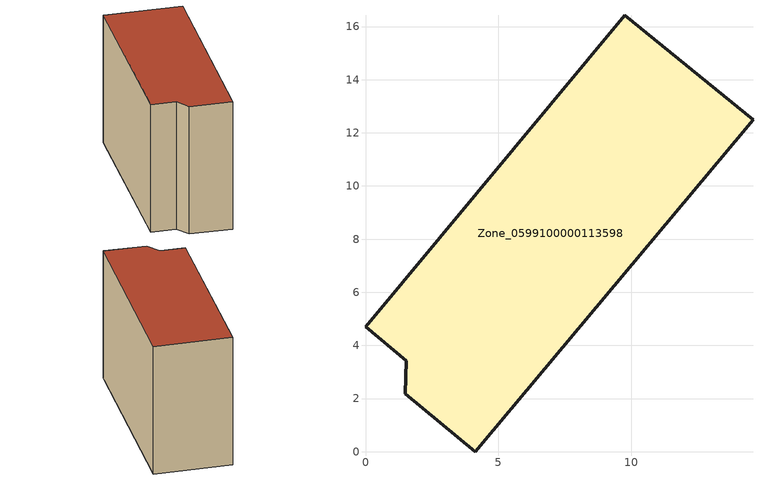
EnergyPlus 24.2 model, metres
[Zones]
Zone_0599100000113598
 floor ground (C_G): 9.76,16.42 14.58,12.49 4.13,0 1.5,2.18 1.54,3.42 0,4.71 z0
 wall outside (C_F): 14.58,12.49 9.76,16.42 0,4.71 1.54,3.42 1.5,2.18 4.13,0 14.58,12.49 z0:10.95
 roof outside (C_R): 4.13,0 14.58,12.49 9.76,16.42 0,4.71 1.54,3.42 1.5,2.18 z10.95
[BUILDING]
Pand.0599100000113598: North Axis=0; Terrain=City; Loads Convergence Tolerance Value=0.04; Temperature Convergence Tolerance Value=0.4; Solar Distribution=FullExterior; Maximum Number of Warmup Days=25; Minimum Number of Warmup Days=1
[Site:Location]
Rotterdam.The.Hague.AP_ZH_NLD Design_Conditions: Latitude=51.96; Longitude=4.45; Time Zone=1; Elevation=-4.5
[SITE:GROUNDTEMPERATURE:BUILDINGSURFACE]
18, 18, 18, 18, 18, 18, 18, 18, 18, 18, 18, 18
[MATERIAL] Thermal Absorptance=0.9; Solar Absorptance=0.7; Visible Absorptance=0.7
Name | Roughness | Thickness | Conductivity | Density | Specific Heat
G.TI.1946 | MediumSmooth | 0.15 | 1 | 540 | 1210
F.TI.1946 | Rough | 0.3 | 0.857143 | 1920 | 840
R.TI.1946 | MediumRough | 0.2 | 0.1 | 1500 | 1000
[CONSTRUCTION]
C_G: G.TI.1946
C_F: F.TI.1946
C_R: R.TI.1946
[ZONE]
Zone_0599100000113598: Type=1; Multiplier=1; Ceiling Height=Autocalculate; Volume=Autocalculate; Floor Area=autocalculate; Part of Total Floor Area=Yes
[ZONEINFILTRATION:DESIGNFLOWRATE]
Infil_Zone_0599100000113598: Zone or ZoneList or Space or SpaceList=Zone_0599100000113598; Schedule=AlwaysOn; Design Flow Rate Calculation Method=Flow/Area; Flow Rate per Floor Area=0.003; Constant Term Coefficient=1; Temperature Term Coefficient=0; Velocity Term Coefficient=0; Velocity Squared Term Coefficient=0
[HVACTEMPLATE:ZONE:IDEALLOADSAIRSYSTEM]
Zone_0599100000113598: Maximum Heating Supply Air Temperature=50; Minimum Cooling Supply Air Temperature=13; Maximum Heating Supply Air Humidity Ratio=0.0156; Minimum Cooling Supply Air Humidity Ratio=0.0077; Heating Limit=NoLimit; Cooling Limit=NoLimit; Dehumidification Control Type=ConstantSensibleHeatRatio; Cooling Sensible Heat Ratio=0.7; Dehumidification Setpoint=60; Humidification Control Type=None; Humidification Setpoint=30; Outdoor Air Method=None; Outdoor Air Flow Rate per Person=0.00944; Outdoor Air Flow Rate per Zone Floor Area=0; Outdoor Air Flow Rate per Zone=0; Demand Controlled Ventilation Type=None; Outdoor Air Economizer Type=NoEconomizer; Heat Recovery Type=None; Sensible Heat Recovery Effectiveness=0.7; Latent Heat Recovery Effectiveness=0.65
[ZONECONTROL:THERMOSTAT]
ThermostatControl_Zone_0599100000113598: Zone or ZoneList=Zone_0599100000113598; Control Type Schedule=DualSetpointControlType; Control 1=Thermostat_Zone_0599100000113598; Temperature Difference Between Cutout And Setpoint=0
[THERMOSTATSETPOINT:DUALSETPOINT]
Thermostat_Zone_0599100000113598: Heating Setpoint Temperature Schedule=HeatingSetpoint_Zone_0599100000113598; Cooling Setpoint Temperature Schedule=CoolingSetpoint_Zone_0599100000113598
[SCHEDULE:COMPACT]
HeatingSetpoint_Zone_0599100000113598: Through: 12/31, For: AllDays, Until: 24:00, 21
CoolingSetpoint_Zone_0599100000113598: Through: 12/31, For: AllDays, Until: 24:00, 24
DualSetpointControlType: Through: 12/31, For: AllDays, Until: 24:00, 4
AlwaysOn: Through: 12/31, For: AllDays, Until: 24:00, 1
